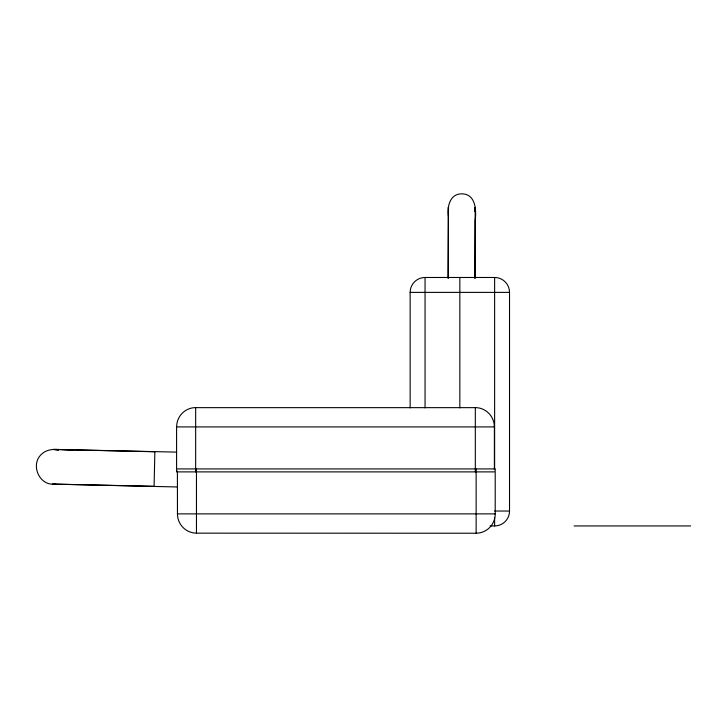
<?xml version="1.0" encoding="UTF-8"?>
<svg xmlns="http://www.w3.org/2000/svg" width="727" height="727" viewBox="0 0 727 727"><rect width="100%" height="100%" fill="white"/><g stroke="black" fill="none" stroke-linecap="round" stroke-linejoin="round"><path stroke-width="1.09" d="M448.214 278.068L448.368 216.928C446.96 207.349 449.577 193.655 461.827 193.845C475.667 193.864 476.53 210.248 475.176 220.354L475.04 278.377M448.114 278.296L448.377 207.213L448.595 209.658M474.94 278.15L475.194 207.295L474.486 211.393M55.652 483.873C39.794 487.035 29.762 464.771 41.503 454.248C50.417 445.678 63.912 451.385 74.563 449.877L176.57 452.112M410.146 407.938L410.146 292.39A14.903 14.903 0 0 1 425.05 277.478L494.624 277.478A14.903 14.903 0 0 1 509.527 292.39L509.527 511.036A14.903 14.903 0 0 1 494.624 525.948L490.134 525.948M410.146 292.39L509.527 292.39M494.315 471.887L176.588 471.887L176.588 426.922L494.387 426.922L494.387 469.633M177.47 468.915L495.205 468.915L495.205 513.88A19.175 19.175 0 0 1 476.13 533.227L196.463 533.155A19.175 19.175 0 0 1 177.461 513.88L177.397 471.169M494.624 511.036L509.527 511.036M177.397 513.88L495.205 513.88M574.13 525.948L690.65 525.948M176.915 486.963L52.617 484.091L154.097 486.318L154.86 451.767L53.38 449.431L58.46 450.458M494.624 277.478L494.624 469.115M494.624 517.888L494.624 525.948M476.13 468.915L476.13 533.155M475.322 471.887L475.322 407.647L195.654 407.647L195.654 471.887M459.837 277.478L459.837 407.938M425.05 277.478L425.05 407.938M196.463 468.915L196.463 533.155M176.652 426.922A19.175 19.175 0 0 1 195.654 407.583M475.322 407.583A19.175 19.175 0 0 1 494.324 426.922"/></g></svg>
